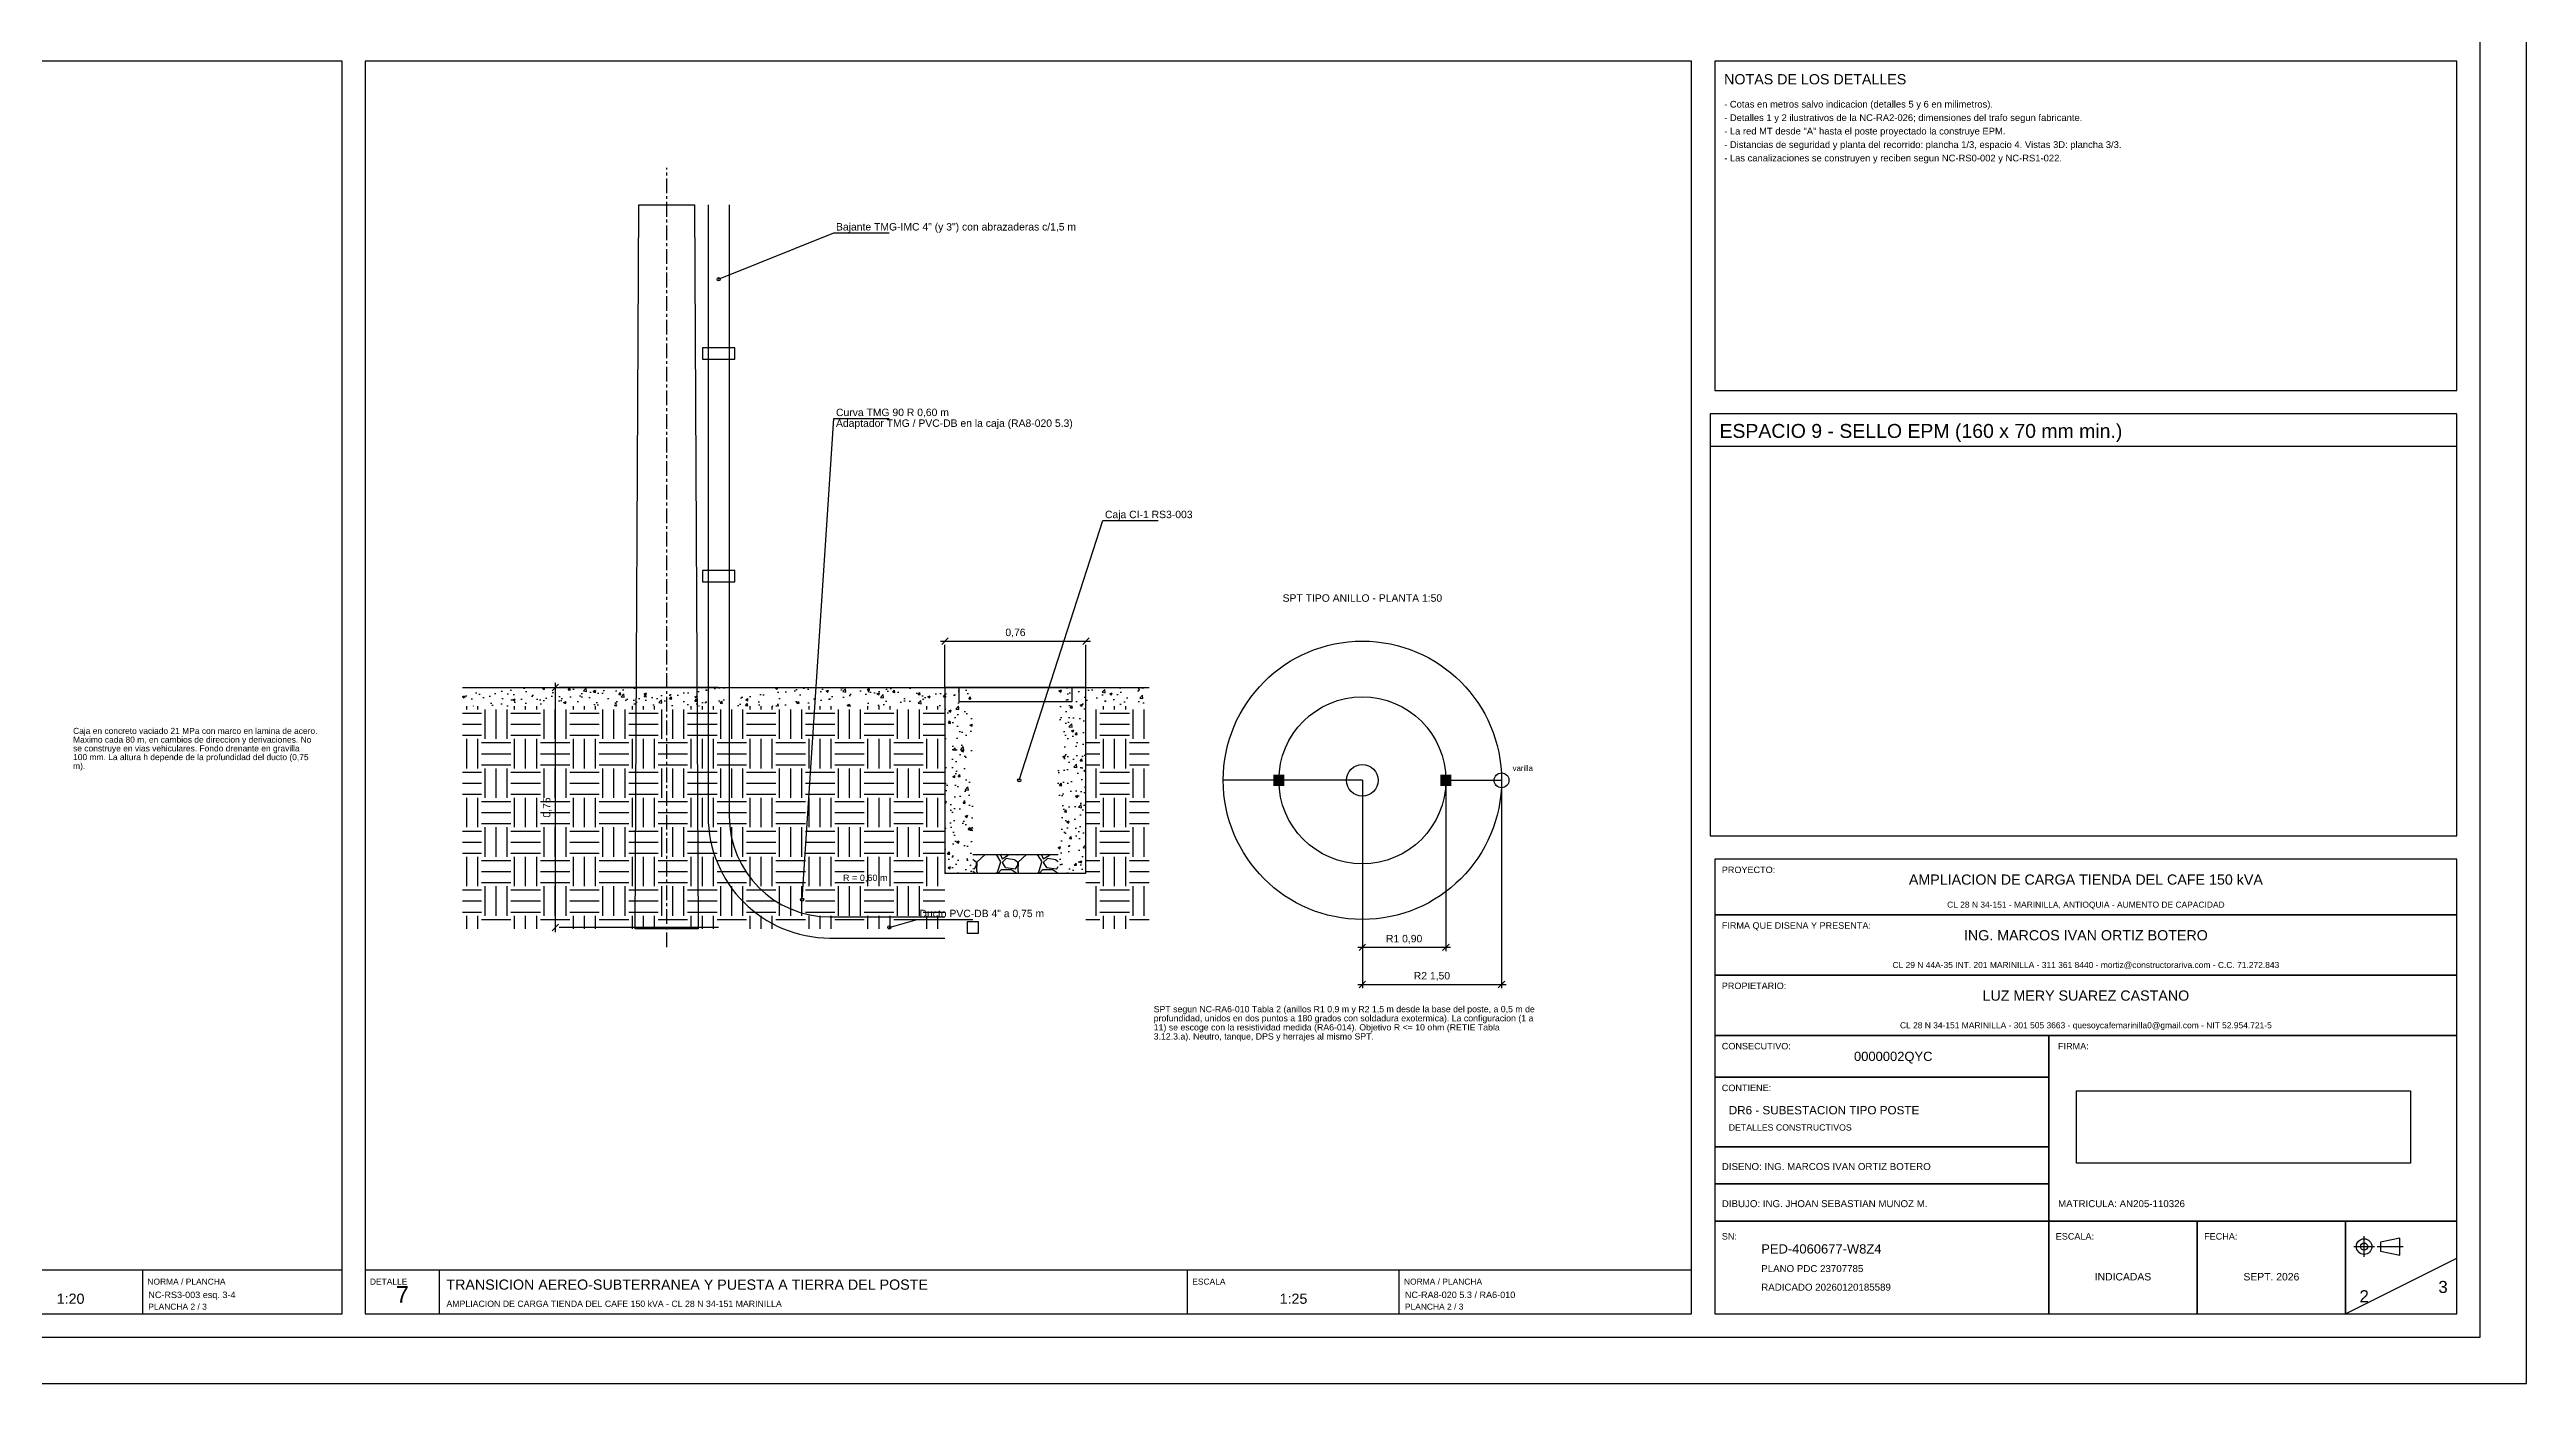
# Paper-space layout 'PLANCHA 2' of a CAD drawing. Header units: metres, sheet in millimetres. Extents: x 0 to 841, y 0 to 594.
# Drawn here: x 307 to 841, y 0 to 288 of the extents above; entities that cross this region are included whole.
import ezdxf
from ezdxf.enums import TextEntityAlignment as Align

# ---------------------------------------------------------------- set-up
doc = ezdxf.new("R2010")
doc.units = ezdxf.units.M
doc.linetypes.add('CENTER', pattern=[5.08, 3.175, -0.635, 0.635, -0.635])
for name, color, linetype in [('COTAS', 7, 'CONTINUOUS'), ('DET_CONTORNO', 7, 'CONTINUOUS'), ('DET_FINO', 7, 'CONTINUOUS'), ('DET_HATCH', 8, 'CONTINUOUS'), ('EJES', 8, 'CENTER'), ('MARCO', 7, 'CONTINUOUS'), ('TABLAS', 7, 'CONTINUOUS'), ('TEXTO', 7, 'CONTINUOUS'), ('TIERRA', 7, 'CONTINUOUS'), ('TITULOS', 5, 'CONTINUOUS')]:
    doc.layers.add(name, color=color, linetype=linetype)
doc.styles.add('ARIAL', font='arial.ttf')
picture_1 = doc.add_image_def('image1.png', size_in_pixel=(2301, 497))

# ---------------------------------------------------------------- blocks, each defined once
blk = doc.blocks.new('PROYECCION3')
for p, q in [((-3.2, 0), (3.2, 0)), ((0, -3.2), (0, 3.2)), ((4, 0), (12, 0))]:
    blk.add_line(p, q)
blk.add_lwpolyline([(5, -1.4), (11, -2.6), (11, 2.6), (5, 1.4)], close=True)
for radius in [2.4, 1.1]:
    blk.add_circle((0, 0), radius)

psp = doc.layouts.new('PLANCHA 2')

# ---------------------------------------------------------------- hatches: boundary and pattern name
at = {"layer": 'DET_HATCH'}
h = psp.add_hatch(dxfattribs=at)
h.set_pattern_fill('AR-CONC', scale=0.03)
h.paths.add_polyline_path([(396, 150), (500, 150), (500, 146), (396, 146)])
h = psp.add_hatch(dxfattribs=at)
h.set_pattern_fill('AR-CONC', scale=0.03)
h.paths.add_polyline_path([(500, 110), (506, 110), (506, 150), (500, 150)])
h = psp.add_hatch(dxfattribs=at)
h.set_pattern_fill('AR-CONC', scale=0.03)
h.paths.add_polyline_path([(524.4, 110), (530.4, 110), (530.4, 150), (524.4, 150)])
h = psp.add_hatch(dxfattribs=at)
h.set_pattern_fill('AR-CONC', scale=0.03)
h.paths.add_polyline_path([(530.4, 150), (544, 150), (544, 146), (530.4, 146)])
h = psp.add_hatch(dxfattribs=at)
h.set_pattern_fill('EARTH')
h.paths.add_polyline_path([(396, 146), (500, 146), (500, 98), (396, 98)])
h = psp.add_hatch(dxfattribs=at)
h.set_pattern_fill('EARTH')
h.paths.add_polyline_path([(530.4, 146), (544, 146), (544, 98), (530.4, 98)])
for points in [[(570.8, 128.8), (573.2, 128.8), (573.2, 131.2), (570.8, 131.2)], [(606.8, 128.8), (609.2, 128.8), (609.2, 131.2), (606.8, 131.2)]]:
    psp.add_hatch(color=7, dxfattribs=at).paths.add_polyline_path(points)
h = psp.add_hatch(dxfattribs=at)
h.set_pattern_fill('GRAVEL', scale=0.35)
h.paths.add_polyline_path([(506, 110), (524.4, 110), (524.4, 114), (506, 114)])

# ---------------------------------------------------------------- linework, layer by layer
at = {"layer": 'COTAS'}
for p, q in [((451.2, 238), (476, 248)), ((476, 248), (488, 248)), ((469.2, 104.28), (476, 208)), ((476, 208), (488, 208)), ((516, 130), (534, 186)), ((534, 186), (546, 186)), ((499.3, 159.3), (500.7, 160.7)), ((529.7, 159.3), (531.1, 160.7)), ((499, 160), (531.4, 160)), ((500, 150), (500, 159.2)), ((530.4, 150), (530.4, 159.2)), ((415.3, 149.3), (416.7, 150.7)), ((416, 97.28), (416, 151)), ((451.2, 150), (416.8, 150)), ((590, 130), (590, 93.2)), ((590, 130), (590, 85.2)), ((608, 130), (608, 93.2)), ((620, 130), (620, 85.2)), ((415.3, 97.58), (416.7, 98.98)), ((451.2, 98.28), (416.8, 98.28)), ((488, 98.28), (494, 100)), ((494, 100), (506, 100)), ((589, 94), (609, 94)), ((589.3, 93.3), (590.7, 94.7)), ((607.3, 93.3), (608.7, 94.7)), ((589, 86), (621, 86)), ((589.3, 85.3), (590.7, 86.7)), ((619.3, 85.3), (620.7, 86.7))]:
    psp.add_line(p, q, dxfattribs=at)
for centre in [(451.2, 238), (516, 130), (469.2, 104.28), (488, 98.28)]:
    psp.add_circle(centre, 0.35, dxfattribs=at)
at = {"layer": 'DET_CONTORNO'}
for p, q in [((448.92, 254), (448.92, 122.28)), ((453.48, 254), (453.48, 122.28)), ((396, 150), (544, 150)), ((475.2, 100.56), (500, 100.56)), ((475.2, 96), (500, 96))]:
    psp.add_line(p, q, dxfattribs=at)
for points in [[(433.2, 98), (434, 254), (446, 254), (446.8, 98)], [(500, 110), (530.4, 110), (530.4, 150), (500, 150)], [(503, 147), (527.4, 147), (527.4, 150), (503, 150)], [(504.8, 97.08), (507.2, 97.08), (507.2, 99.48), (504.8, 99.48)]]:
    psp.add_lwpolyline(points, close=True, dxfattribs=at)
for centre, radius in [((590, 130), 3.4), ((620, 130), 1.6)]:
    psp.add_circle(centre, radius, dxfattribs=at)
for radius in [26.28, 21.72]:
    psp.add_arc((475.2, 122.28), radius, 180, 270, dxfattribs=at)
at = {"layer": 'DET_FINO'}
psp.add_line((506, 114), (524.4, 114), dxfattribs=at)
for points in [[(447.72, 220.8), (454.68, 220.8), (454.68, 223.2), (447.72, 223.2)], [(447.72, 172.8), (454.68, 172.8), (454.68, 175.2), (447.72, 175.2)]]:
    psp.add_lwpolyline(points, close=True, dxfattribs=at)
at = {"layer": 'EJES'}
psp.add_line((440, 94), (440, 262), dxfattribs=at)
at = {"layer": 'MARCO'}
for p, q in [((665, 202), (826, 202)), ((175, 24.5), (370, 24.5)), ((327.022, 15), (327.022, 24.5)), ((375, 24.5), (661, 24.5)), ((391, 15), (391, 24.5)), ((552.32, 15), (552.32, 24.5)), ((597.966, 15), (597.966, 24.5))]:
    psp.add_line(p, q, dxfattribs=at)
for points in [[(0, 0), (841, 0), (841, 594), (0, 594)], [(10, 10), (831, 10), (831, 584), (10, 584)], [(175, 15), (370, 15), (370, 285), (175, 285)], [(375, 15), (661, 15), (661, 285), (375, 285)], [(666, 214), (826, 214), (826, 285), (666, 285)], [(665, 118), (826, 118), (826, 209), (665, 209)], [(666, 15), (826, 15), (826, 113), (666, 113)]]:
    psp.add_lwpolyline(points, close=True, dxfattribs=at)
at = {"layer": 'TABLAS'}
psp.add_line((802, 15), (826, 27), dxfattribs=at)
for points in [[(666, 101), (826, 101), (826, 113), (666, 113)], [(666, 88), (826, 88), (826, 101), (666, 101)], [(666, 75), (826, 75), (826, 88), (666, 88)], [(666, 66), (738, 66), (738, 75), (666, 75)], [(738, 35), (826, 35), (826, 75), (738, 75)], [(666, 51), (738, 51), (738, 66), (666, 66)], [(666, 43), (738, 43), (738, 51), (666, 51)], [(666, 35), (738, 35), (738, 43), (666, 43)], [(666, 15), (738, 15), (738, 35), (666, 35)], [(738, 15), (770, 15), (770, 35), (738, 35)], [(770, 15), (802, 15), (802, 35), (770, 35)], [(802, 15), (826, 15), (826, 35), (802, 35)]]:
    psp.add_lwpolyline(points, close=True, dxfattribs=at)
at = {"layer": 'TIERRA'}
for p, q in [((572, 130), (560, 130)), ((590, 130), (572, 130)), ((608, 130), (620, 130))]:
    psp.add_line(p, q, dxfattribs=at)
for radius in [30, 18]:
    psp.add_circle((590, 130), radius, dxfattribs=at)

# ---------------------------------------------------------------- block references
at = {"layer": 'TEXTO', "xscale": 0.7, "yscale": 0.7}
psp.add_blockref('PROYECCION3', (806, 29.5), dxfattribs=at)

# ---------------------------------------------------------------- texts
at = {"layer": 'COTAS', "style": 'ARIAL'}
for s, p in [('0,76', (515.2, 160.6)), ('R1 0,90', (599, 94.6)), ('R2 1,50', (605, 86.6))]:
    psp.add_text(s, height=1.6, dxfattribs=at).set_placement(p, align=Align.BOTTOM_CENTER)
psp.add_text('0,75', height=1.6, rotation=90, dxfattribs=at).set_placement((415.4, 124.14), align=Align.BOTTOM_CENTER)
at = {"layer": 'TEXTO', "style": 'ARIAL'}
for s, height, p in [('- Cotas en metros salvo indicacion (detalles 5 y 6 en milimetros).', 1.45, (668, 275)), ('- Detalles 1 y 2 ilustrativos de la NC-RA2-026; dimensiones del trafo segun fabricante.', 1.45, (668, 272.097)), ('- La red MT desde "A" hasta el poste proyectado la construye EPM.', 1.45, (668, 269.195)), ('- Distancias de seguridad y planta del recorrido: plancha 1/3, espacio 4. Vistas 3D: plancha 3/3.', 1.45, (668, 266.292)), ('- Las canalizaciones se construyen y reciben segun NC-RS0-002 y NC-RS1-022.', 1.45, (668, 263.39)), ('Bajante TMG-IMC 4" (y 3") con abrazaderas c/1,5 m', 1.6, (476.5, 248.5)), ('Curva TMG 90 R 0,60 m', 1.6, (476.5, 208.5)), ('Adaptador TMG / PVC-DB en la caja (RA8-020 5.3)', 1.6, (476.5, 206.18)), ('Caja CI-1 RS3-003', 1.6, (534.5, 186.5)), ('Caja en concreto vaciado 21 MPa con marco en lamina de acero.', 1.3, (312, 140)), ('Maximo cada 80 m, en cambios de direccion y derivaciones. No', 1.3, (312, 138.115)), ('se construye en vias vehiculares. Fondo drenante en gravilla', 1.3, (312, 136.23)), ('m).', 1.3, (312, 132.46)), ('100 mm. La altura h depende de la profundidad del ducto (0,75', 1.3, (312, 134.345)), ('varilla', 1.2, (622.4, 132)), ('R = 0,60 m', 1.4, (478, 108.28)), ('Ducto PVC-DB 4" a 0,75 m', 1.6, (494.5, 100.5)), ('SPT segun NC-RA6-010 Tabla 2 (anillos R1 0,9 m y R2 1,5 m desde la base del poste, a 0,5 m de', 1.35, (545, 80)), ('3.12.3.a). Neutro, tanque, DPS y herrajes al mismo SPT.', 1.35, (545, 74.128)), ('profundidad, unidos en dos puntos a 180 grados con soldadura exotermica). La configuracion (1 a', 1.35, (545, 78.043)), ('11) se escoge con la resistividad medida (RA6-014). Objetivo R <= 10 ohm (RETIE Tabla', 1.35, (545, 76.085)), ('0000002QYC', 2, (696, 69.5)), ('DR6 - SUBESTACION TIPO POSTE', 1.8, (669, 58)), ('DETALLES CONSTRUCTIVOS', 1.35, (669, 54.5)), ('DISENO: ING. MARCOS IVAN ORTIZ BOTERO', 1.5, (667.5, 46)), ('DIBUJO: ING. JHOAN SEBASTIAN MUNOZ M.', 1.5, (667.5, 38)), ('MATRICULA: AN205-110326', 1.5, (740, 38)), ('PED-4060677-W8Z4', 2, (676, 28)), ('PLANO PDC 23707785', 1.5, (676, 24)), ('RADICADO 20260120185589', 1.5, (676, 20)), ('3', 2.6, (822, 19.5)), ('PLANCHA 2 / 3', 1.3, (328.222, 15.9)), ('NC-RS3-003 esq. 3-4', 1.4, (328.222, 18.4)), ('AMPLIACION DE CARGA TIENDA DEL CAFE 150 kVA - CL 28 N 34-151 MARINILLA', 1.35, (392.5, 16.5)), ('PLANCHA 2 / 3', 1.3, (599.166, 15.9)), ('NC-RA8-020 5.3 / RA6-010', 1.4, (599.166, 18.4)), ('2', 2.6, (805, 17.5))]:
    psp.add_text(s, height=height, dxfattribs=at).set_placement(p)
for s, height, p in [('AMPLIACION DE CARGA TIENDA DEL CAFE 150 kVA', 2.2, (746, 108.6)), ('CL 28 N 34-151 - MARINILLA, ANTIOQUIA - AUMENTO DE CAPACIDAD', 1.3, (746, 103.2)), ('ING. MARCOS IVAN ORTIZ BOTERO', 2.2, (746, 96.6)), ('CL 29 N 44A-35 INT. 201 MARINILLA - 311 361 8440 - mortiz@constructorariva.com - C.C. 71.272.843', 1.3, (746, 90.2)), ('LUZ MERY SUAREZ CASTANO', 2.2, (746, 83.6)), ('CL 28 N 34-151 MARINILLA - 301 505 3663 - quesoycafemarinilla0@gmail.com - NIT 52.954.721-5', 1.3, (746, 77.2)), ('INDICADAS', 1.6, (754, 23)), ('SEPT. 2026', 1.6, (786, 23))]:
    psp.add_text(s, height=height, dxfattribs=at).set_placement(p, align=Align.MIDDLE_CENTER)
for s, p in [('1:20', (311.461, 16.5)), ('1:25', (575.143, 16.5))]:
    psp.add_text(s, height=2.2, dxfattribs=at).set_placement(p, align=Align.BOTTOM_CENTER)
at = {"layer": 'TITULOS', "style": 'ARIAL'}
for s, height, p in [('NOTAS DE LOS DETALLES', 2.2, (668, 280)), ('ESPACIO 9 - SELLO EPM (160 x 70 mm min.)', 3, (667, 203.8)), ('PROYECTO:', 1.4, (667.5, 110)), ('FIRMA QUE DISENA Y PRESENTA:', 1.4, (667.5, 98)), ('PROPIETARIO:', 1.4, (667.5, 85)), ('CONSECUTIVO:', 1.4, (667.5, 72)), ('FIRMA:', 1.4, (740, 72)), ('CONTIENE:', 1.4, (667.5, 63)), ('SN:', 1.4, (667.5, 31)), ('ESCALA:', 1.4, (739.5, 31)), ('FECHA:', 1.4, (771.5, 31)), ('NORMA / PLANCHA', 1.3, (328.022, 21.3)), ('DETALLE', 1.3, (376, 21.3)), ('TRANSICION AEREO-SUBTERRANEA Y PUESTA A TIERRA DEL POSTE', 2.2, (392.5, 20.2)), ('ESCALA', 1.3, (553.32, 21.3)), ('NORMA / PLANCHA', 1.3, (598.966, 21.3))]:
    psp.add_text(s, height=height, dxfattribs=at).set_placement(p)
for s, height, p in [('SPT TIPO ANILLO - PLANTA 1:50', 1.6, (590, 168)), ('7', 3.6, (383, 16.3))]:
    psp.add_text(s, height=height, dxfattribs=at).set_placement(p, align=Align.BOTTOM_CENTER)

# ---------------------------------------------------------------- pictures from other files: only their frames are drawn
image = psp.add_image(picture_1, insert=(744, 47.5), size_in_units=(72, 15.6))

doc.saveas('drawing.dxf')
